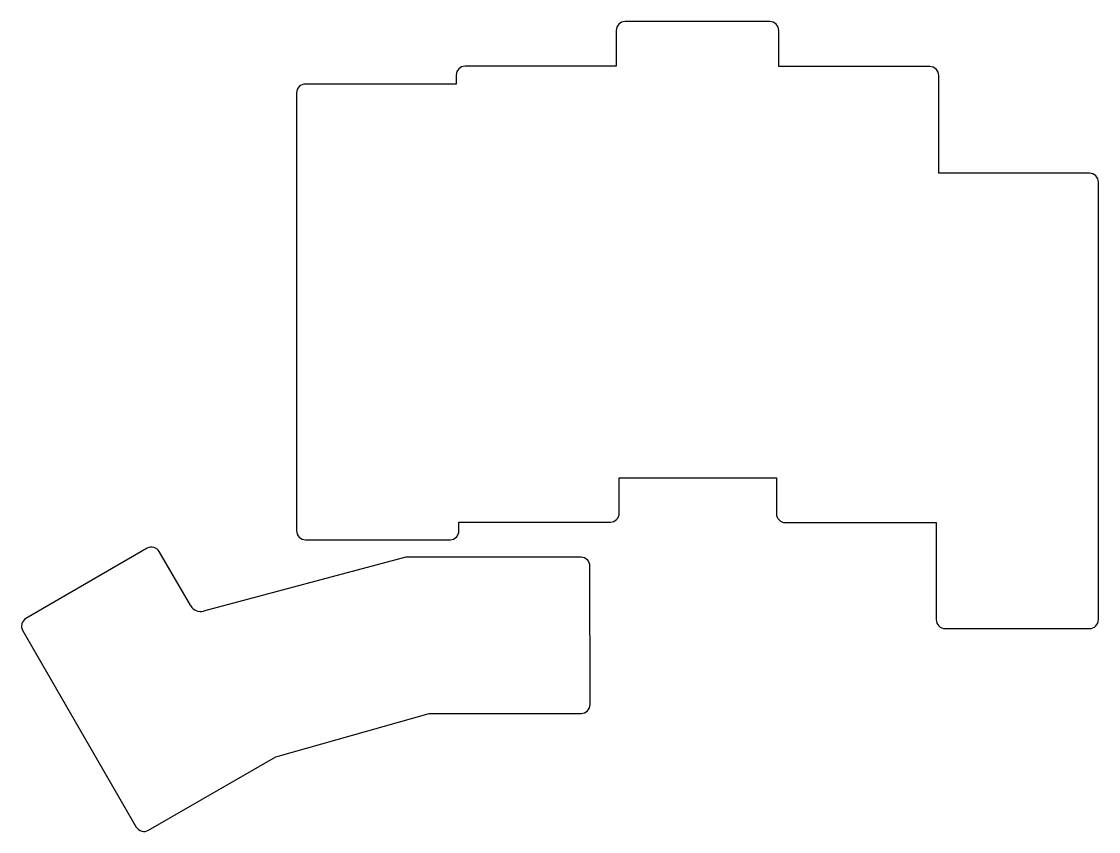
# Model space of a CAD drawing. Extents: x 72 to 193, y -126 to -35.
import ezdxf

# ---------------------------------------------------------------- set-up
doc = ezdxf.new("R2010")
doc.units = 0
doc.layers.add('BLACK', color=7, linetype='CONTINUOUS')

msp = doc.modelspace()

# ---------------------------------------------------------------- linework, layer by layer
at = {"layer": 'BLACK', "linetype": 'CONTINUOUS'}
for p, q in [((156.403, -35.0771), (140.107, -35.0871)), ((139.107, -36.0871), (139.11, -40.1)), ((157.4, -40.14), (157.403, -36.0771)), ((121.107, -41.0971), (121.11, -42.11)), ((139.11, -40.1), (122.107, -40.0971)), ((174.403, -40.1471), (157.4, -40.14)), ((175.4, -52.14), (175.403, -41.1471)), ((121.11, -42.11), (104.15, -42.11)), ((103.15, -43.11), (103.147, -92.3729)), ((192.373, -52.1371), (175.4, -52.14)), ((193.373, -102.363), (193.373, -53.1371)), ((139.453, -90.3929), (139.45, -86.41)), ((139.45, -86.41), (157.14, -86.41)), ((157.14, -86.41), (157.137, -90.4429)), ((121.413, -92.3729), (121.41, -91.39)), ((121.41, -91.39), (138.453, -91.3929)), ((158.137, -91.4429), (175.12, -91.44)), ((175.12, -91.44), (175.117, -102.363)), ((86.3212, -94.3399), (72.696, -102.243)), ((104.147, -93.3729), (120.413, -93.3729)), ((91.2522, -100.819), (87.6872, -94.7059)), ((115.45, -95.35), (92.6594, -101.395)), ((135.153, -95.3471), (115.45, -95.35)), ((136.163, -111.92), (136.153, -96.3471)), ((72.3299, -103.609), (85.1128, -125.694)), ((176.117, -103.363), (192.373, -103.363)), ((100.797, -117.787), (118.05, -112.92)), ((118.05, -112.92), (135.163, -112.92)), ((86.4788, -126.06), (100.797, -117.787))]:
    msp.add_line(p, q, dxfattribs=at)
at = {"layer": 'BLACK'}
for centre, radius, start, end in [((140.107, -36.0871), 1, -270, -180), ((156.403, -36.0771), 1, -0.000401, 90.0004), ((122.107, -41.0971), 1, -270, -180), ((174.403, -41.1471), 1, -0.000401, 90.0004), ((104.15, -43.11), 1, 90, 180), ((192.373, -53.1371), 1, -0.000401, 90.0004), ((138.453, -90.3929), 1, -90.0004, 0.000401), ((158.137, -90.4429), 1, -180, -89.9996), ((104.147, -92.3729), 1, -180, -89.9996), ((120.413, -92.3729), 1, -90.0004, 0.000401), ((86.8212, -95.2059), 1, 29.9993, 120.002), ((135.153, -96.3471), 1, -0.000401, 90.0004), ((92.3235, -100.209), 1.2329, -150.331, -74.1872), ((73.1958, -103.109), 0.9999, -240.007, -149.994), ((176.117, -102.363), 1, -180, -89.9996), ((192.373, -102.363), 1, -90.0004, 0.000401), ((135.163, -111.92), 1, -90.0004, 0), ((85.9788, -125.194), 1, -150.002, -59.9972)]:
    msp.add_arc(centre, radius, start, end, dxfattribs=at)

doc.saveas('drawing.dxf')
